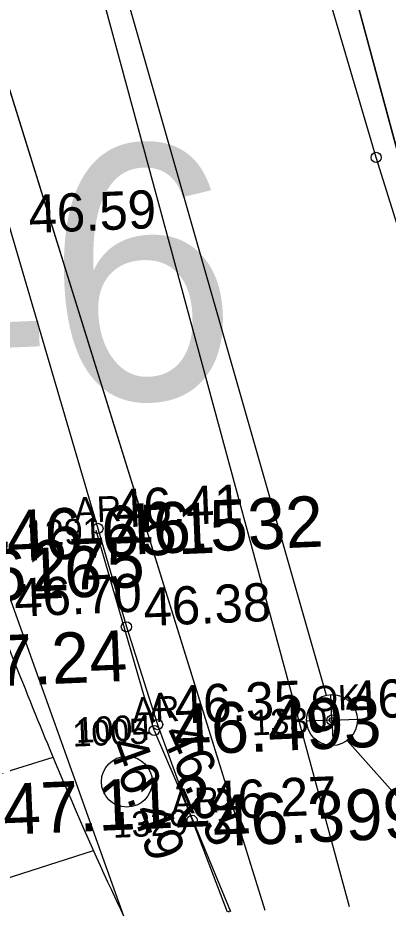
# Model space of a CAD drawing. Extents: x 641999 to 642085, y 6456465 to 6456594.
# Drawn here: x 642029.31 to 642036.62, y 6456465.9 to 6456483.64 of the extents above; entities that cross this region are included whole.
import ezdxf

# ---------------------------------------------------------------- set-up
doc = ezdxf.new("R2010")
doc.units = 0
for name, color, linetype in [('AIAD', 7, 'Continuous'), ('KQLVIKUD', 7, 'Continuous'), ('Level 10', 7, 'Continuous'), ('Level 12', 7, 'Continuous'), ('Level 14', 7, 'Continuous'), ('Level 15', 7, 'Continuous'), ('Level 22', 7, 'Continuous'), ('Level 24', 7, 'Continuous'), ('Level 25', 7, 'Continuous'), ('Level 26', 7, 'Continuous'), ('Level 27', 7, 'Continuous'), ('Level 30', 7, 'Continuous'), ('Level 41', 7, 'Continuous'), ('Level 42', 7, 'Continuous'), ('Level 49', 7, 'Continuous'), ('Level 5', 7, 'Continuous'), ('Level 52', 7, 'Continuous'), ('Level 53', 7, 'Continuous'), ('Level 54', 7, 'Continuous'), ('Level 56', 7, 'Continuous'), ('Level 59', 7, 'Continuous'), ('Level 6', 7, 'Continuous'), ('Level 62', 7, 'Continuous'), ('Level 63', 7, 'Continuous'), ('Level 8', 7, 'Continuous'), ('Level 9', 7, 'Continuous')]:
    doc.layers.add(name, color=color, linetype=linetype)

# ---------------------------------------------------------------- blocks, each defined once
blk = doc.blocks.new('PUNKT9')
at = {"layer": 'Level 12'}
blk.add_circle((0, 0), 100, dxfattribs=at)
blk = doc.blocks.new('VTUNK2')
at = {"layer": 'AIAD'}
blk.add_circle((0, 0), 50, dxfattribs=at)
blk = doc.blocks.new('KKANK4')
at = {"layer": 'Level 22'}
for q in [(0, 500), (-500, 0), (500, 0), (0, -500)]:
    blk.add_line((0, 0), q, dxfattribs=at)
blk.add_circle((0, 0), 500, dxfattribs=at)
blk = doc.blocks.new('PUNK11')
at = {"layer": 'KQLVIKUD'}
blk.add_circle((0, 0), 100, dxfattribs=at)
blk = doc.blocks.new('VTUNK3')
at = {"layer": 'Level 24'}
blk.add_circle((0, 0), 500, dxfattribs=at)
blk = doc.blocks.new('KKANK8')
at = {"layer": 'Level 24'}
for q in [(0, 500), (-500, 0), (500, 0), (0, -500)]:
    blk.add_line((0, 0), q, dxfattribs=at)
blk.add_circle((0, 0), 500, dxfattribs=at)

msp = doc.modelspace()

# ---------------------------------------------------------------- linework, layer by layer
at = {"layer": 'Level 10'}
msp.add_lwpolyline([(642000.811, 6456590.945), (642001.967, 6456589.417), (642006.041, 6456583.082), (642008.632, 6456578.828), (642015.657, 6456554.615), (642027.659, 6456513.221), (642034.029, 6456491.285), (642038.784, 6456473.654), (642042.774, 6456466.377)], dxfattribs=at)
at = {"layer": 'Level 12'}
for p, q in [((642036.386, 6456480.887), (642036.386, 6456480.887)), ((642036.386, 6456480.887), (642036.386, 6456480.887)), ((642036.386, 6456480.887), (642036.386, 6456480.887)), ((642030.893, 6456473.558), (642030.893, 6456473.558)), ((642030.893, 6456473.558), (642030.893, 6456473.558)), ((642030.893, 6456473.558), (642030.893, 6456473.558)), ((642031.455, 6456471.613), (642031.455, 6456471.613)), ((642031.455, 6456471.613), (642031.455, 6456471.613)), ((642031.455, 6456471.613), (642031.455, 6456471.613)), ((642032.071, 6456469.683), (642032.071, 6456469.683)), ((642032.071, 6456469.683), (642032.071, 6456469.683)), ((642032.071, 6456469.683), (642032.071, 6456469.683)), ((642031.471, 6456468.556), (642031.471, 6456468.556)), ((642032.751, 6456467.793), (642032.751, 6456467.793)), ((642032.751, 6456467.793), (642032.751, 6456467.793)), ((642032.751, 6456467.793), (642032.751, 6456467.793))]:
    msp.add_line(p, q, dxfattribs=at)
for points in [[(642038.639, 6456473.699), (642036.386, 6456480.887), (642033.39, 6456491.064)], [(642025.876, 6456490.75), (642029.185, 6456479.373), (642030.893, 6456473.558), (642031.455, 6456471.613), (642032.071, 6456469.683), (642032.751, 6456467.793), (642033.443, 6456465.987)], [(642033.463, 6456465.988), (642033.49, 6456465.989)]]:
    msp.add_lwpolyline(points, dxfattribs=at)
msp.add_circle((642031.464, 6456468.554), 0.502, dxfattribs=at)
msp.add_arc((642033.481, 6456465.889), 0.1, 84.4918, 100.2997, dxfattribs=at)
msp.add_open_spline([(642031.405, 6456465.901), (642031.115, 6456466.51), (642030.225, 6456468.45), (642028.631, 6456472.458), (642026.435, 6456478.243), (642025.067, 6456484.072), (642024.398, 6456488.39), (642023.849, 6456490.122), (642023.676, 6456490.658)], degree=3, dxfattribs=at)
at = {"layer": 'Level 14'}
for p, q in [((642026.484, 6456490.775), (642034.189, 6456466.018)), ((642028.441, 6456468.55), (642030.009, 6456469.038)), ((642029.045, 6456466.633), (642030.806, 6456467.194))]:
    msp.add_line(p, q, dxfattribs=at)
at = {"layer": 'Level 15'}
for p, q in [((642029.508, 6456490.902), (642035.397, 6456470.261)), ((642035.811, 6456469.367), (642038.623, 6456466.203))]:
    msp.add_line(p, q, dxfattribs=at)
at = {"layer": 'Level 25'}
msp.add_line((642024.26, 6456497.924), (642034.189, 6456466.018), dxfattribs=at)
at = {"layer": 'Level 26'}
for p, q in [((642023.172, 6456513.106), (642035.397, 6456470.261)), ((642035.811, 6456469.367), (642038.623, 6456466.203))]:
    msp.add_line(p, q, dxfattribs=at)
at = {"layer": 'Level 27'}
msp.add_line((642035.513, 6456469.772), (642035.513, 6456469.772), dxfattribs=at)
msp.add_line((642035.513, 6456469.772), (642035.513, 6456469.772), dxfattribs=at)
msp.add_line((642035.513, 6456469.772), (642035.513, 6456469.772), dxfattribs=at)
at = {"layer": 'Level 30'}
for p, q in [((642036.386, 6456480.887), (642036.386, 6456480.887)), ((642036.386, 6456480.887), (642036.386, 6456480.887)), ((642036.386, 6456480.887), (642036.386, 6456480.887)), ((642032.006, 6456469.565), (642030.858, 6456473.515)), ((642030.893, 6456473.558), (642030.893, 6456473.558)), ((642030.893, 6456473.558), (642030.893, 6456473.558)), ((642030.893, 6456473.558), (642030.893, 6456473.558)), ((642031.455, 6456471.613), (642031.455, 6456471.613)), ((642031.455, 6456471.613), (642031.455, 6456471.613)), ((642031.455, 6456471.613), (642031.455, 6456471.613)), ((642032.071, 6456469.683), (642032.071, 6456469.683)), ((642032.071, 6456469.683), (642032.071, 6456469.683)), ((642032.071, 6456469.683), (642032.071, 6456469.683)), ((642032.751, 6456467.793), (642032.751, 6456467.793)), ((642032.751, 6456467.793), (642032.751, 6456467.793)), ((642032.751, 6456467.793), (642032.751, 6456467.793))]:
    msp.add_line(p, q, dxfattribs=at)
for points in [[(642038.639, 6456473.699), (642036.386, 6456480.887), (642033.39, 6456491.064)], [(642025.876, 6456490.75), (642029.185, 6456479.373), (642030.893, 6456473.558), (642031.455, 6456471.613), (642032.071, 6456469.683), (642032.751, 6456467.793), (642033.443, 6456465.987)], [(642031.405, 6456465.901), (642028.718, 6456473.392)], [(642032.006, 6456469.565), (642032.782, 6456467.764), (642033.508, 6456465.989)]]:
    msp.add_lwpolyline(points, dxfattribs=at)
msp.add_open_spline([(642031.405, 6456465.901), (642031.115, 6456466.51), (642030.225, 6456468.45), (642028.631, 6456472.458), (642026.435, 6456478.243), (642025.067, 6456484.072), (642024.357, 6456488.651), (642023.274, 6456491.828), (642022.262, 6456495.256), (642021.052, 6456499.427), (642019.796, 6456502.814), (642019.463, 6456505.162), (642018.571, 6456506.285), (642017.224, 6456505.742), (642018.02, 6456505.933)], degree=3, dxfattribs=at)
at = {"layer": 'Level 41'}
for p, q in [((642028.441, 6456468.55), (642030.009, 6456469.038)), ((642029.045, 6456466.633), (642030.806, 6456467.194))]:
    msp.add_line(p, q, dxfattribs=at)
at = {"layer": 'Level 42'}
msp.add_line((642034.087, 6456491.093), (642038.784, 6456473.654), dxfattribs=at)
at = {"layer": 'Level 52'}
msp.add_line((642031.471, 6456468.556), (642031.471, 6456468.556), dxfattribs=at)
msp.add_circle((642031.464, 6456468.554), 0.502, dxfattribs=at)
at = {"layer": 'Level 53'}
msp.add_lwpolyline([(641999.392, 6456588.407), (642000.55, 6456587.238), (642013.112, 6456549.97), (642035.85, 6456466.087)], dxfattribs=at)
at = {"layer": 'Level 54'}
for p, q in [((642030.858, 6456473.515), (642030.858, 6456473.515)), ((642035.544, 6456469.787), (642035.544, 6456469.787)), ((642032.782, 6456467.764), (642032.782, 6456467.764))]:
    msp.add_line(p, q, dxfattribs=at)
at = {"layer": 'Level 56'}
msp.add_lwpolyline([(641999.392, 6456588.407), (642000.55, 6456587.238), (642013.112, 6456549.97), (642035.85, 6456466.087)], dxfattribs=at)
at = {"layer": 'Level 59'}
msp.add_circle((642032.006, 6456469.565), 0.1, dxfattribs=at)
at = {"layer": 'Level 8'}
msp.add_line((642035.513, 6456469.772), (642035.513, 6456469.772), dxfattribs=at)
msp.add_line((642035.513, 6456469.772), (642035.513, 6456469.772), dxfattribs=at)
msp.add_line((642035.513, 6456469.772), (642035.513, 6456469.772), dxfattribs=at)
at = {"layer": 'Level 9'}
msp.add_lwpolyline([(642033.463, 6456465.988), (642033.49, 6456465.989)], dxfattribs=at)
msp.add_arc((642033.481, 6456465.889), 0.1, 84.4918, 100.2997, dxfattribs=at)

# ---------------------------------------------------------------- block references
at = {"layer": 'Level 12', "xscale": 0.0010049292246302984, "yscale": 0.0010049292246302982, "rotation": 2.395773754129564}
for p in [(642036.386, 6456480.887), (642030.893, 6456473.558), (642031.455, 6456471.613), (642032.071, 6456469.683), (642035.513, 6456469.772), (642032.751, 6456467.793)]:
    msp.add_blockref('PUNKT9', p, dxfattribs=at)
at = {"layer": 'Level 22', "xscale": 0.0010049292246302984, "yscale": 0.0010049292246302982, "rotation": 2.395773754129564}
for name in ['KKANK4', 'VTUNK2']:
    msp.add_blockref(name, (642035.513, 6456469.772), dxfattribs=at)
at = {"layer": 'Level 24', "xscale": 0.0010049292246302984, "yscale": 0.0010049292246302982, "rotation": 2.395773754129564}
for name in ['VTUNK3', 'KKANK8']:
    msp.add_blockref(name, (642035.513, 6456469.772), dxfattribs=at)
at = {"layer": 'Level 9', "xscale": 0.0010049292246302984, "yscale": 0.0010049292246302982, "rotation": 2.395773754129564}
for p in [(642036.386, 6456480.887), (642030.893, 6456473.558), (642031.455, 6456471.613), (642032.071, 6456469.683), (642035.513, 6456469.772), (642032.751, 6456467.793)]:
    msp.add_blockref('PUNK11', p, dxfattribs=at)

# ---------------------------------------------------------------- texts
at = {"layer": 'Level 12'}
msp.add_text('46', height=5.0246, rotation=2.3958, dxfattribs=at).set_placement((642026.254, 6456475.87))
at = {"layer": 'Level 49'}
for s, height, p in [('AR', 0.5025, (642030.432, 6456473.665)), ('OK', 0.5025, (642035.119, 6456469.937)), ('A', 0.502, (642031.919, 6456469.8)), ('AR', 0.5025, (642031.581, 6456469.715)), ('AR', 0.5025, (642032.357, 6456467.914))]:
    msp.add_text(s, height=height, rotation=2.3958, dxfattribs=at).set_placement(p)
at = {"layer": 'Level 5'}
msp.add_text('46.70', height=0.7537, rotation=2.3958, dxfattribs=at).set_placement((642029.255, 6456471.812))
at = {"layer": 'Level 52'}
msp.add_text('46', height=5.0246, rotation=2.3958, dxfattribs=at).set_placement((642026.254, 6456475.87))
at = {"layer": 'Level 59'}
for s, rotation, p in [('46.35', 294.2675, (642032.124, 6456469.509)), ('46.49', 289.7888, (642031.078, 6456469.297))]:
    msp.add_text(s, height=0.7537, rotation=rotation, dxfattribs=at).set_placement(p)
at = {"layer": 'Level 6'}
msp.add_text('46.70', height=0.7537, rotation=2.3958, dxfattribs=at).set_placement((642029.255, 6456471.812))
at = {"layer": 'Level 62'}
for s, p in [('1291', (642029.485, 6456473.206)), ('1330', (642033.934, 6456469.468)), ('1005', (642030.4, 6456469.246)), ('1004', (642030.463, 6456469.32)), ('1329', (642031.192, 6456467.446))]:
    msp.add_text(s, height=0.5025, rotation=2.3958, dxfattribs=at).set_placement(p)
at = {"layer": 'Level 63'}
for s, height, p in [('46.59', 0.7537, (642029.536, 6456479.388)), ('46.59', 0.7537, (642029.536, 6456479.388)), ('46.41', 0.7537, (642031.244, 6456473.573)), ('46.41', 0.7537, (642031.244, 6456473.573)), (' 46.532', 1.0049, (642030.879, 6456473.013)), (' 46.651', 1.0049, (642028.739, 6456472.89)), (' 47.275', 1.0049, (642027.352, 6456472.216)), (' 47.616', 1.0049, (642026.514, 6456472.03)), ('46.38', 0.7537, (642031.806, 6456471.627)), ('46.38', 0.7537, (642031.806, 6456471.627)), (' 47.24', 1.0049, (642027.756, 6456470.391)), ('46.27', 0.7537, (642035.864, 6456469.786)), ('46.27', 0.7537, (642035.864, 6456469.786)), ('46.35', 0.7537, (642032.422, 6456469.698)), ('46.35', 0.7537, (642032.422, 6456469.698)), (' 46.493', 1.0049, (642032.027, 6456469.063)), (' 47.112', 1.0049, (642028.664, 6456467.49)), ('46.27', 0.7537, (642033.103, 6456467.808)), ('46.27', 0.7537, (642033.103, 6456467.808)), (' 46.399', 1.0049, (642032.803, 6456467.262))]:
    msp.add_text(s, height=height, rotation=2.3958, dxfattribs=at).set_placement(p)

doc.saveas('drawing.dxf')
